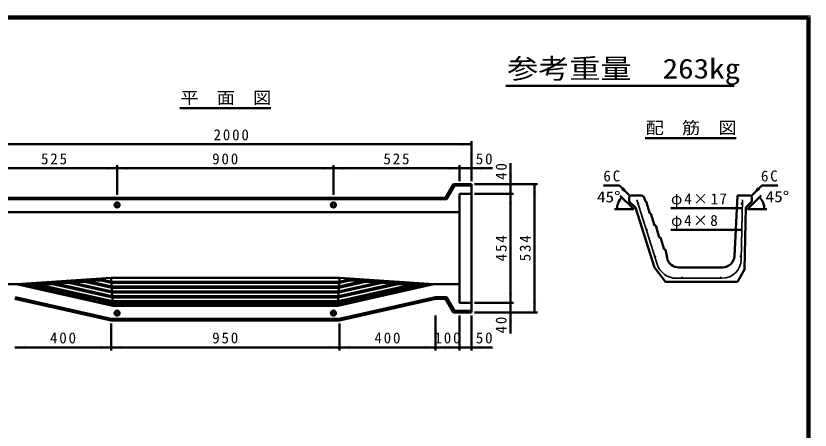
# Model space of a CAD drawing. Units: millimetres, scale not verified. Extents: x 100 to 4105, y 100 to 2870.
# Drawn here: x 1461 to 4105, y 1491 to 2870 of the extents above; entities that cross this region are included whole.
import ezdxf
from ezdxf.enums import TextEntityAlignment as Align

# ---------------------------------------------------------------- set-up
doc = ezdxf.new("R2010")
doc.units = ezdxf.units.MM
doc.header["$LTSCALE"] = 5
doc.layers.add('V-nasSTD', color=7, linetype='Continuous', lineweight=50)
doc.styles.add('ＭＳ ゴシック', font='')
doc.styles.get('ＭＳ ゴシック').set_extended_font_data('MS Gothic')

msp = doc.modelspace()

# ---------------------------------------------------------------- hatches: boundary and pattern name
at = {"layer": 'V-nasSTD'}
for points in [[(2942.008, 2436.589), (2978.008, 2442.589), (2942.008, 2448.589)], [(1762.008, 2356.589), (1798.008, 2362.589), (1762.008, 2368.589)], [(1834.008, 2368.589), (1798.008, 2362.589), (1834.008, 2356.589)], [(2482.008, 2356.589), (2518.008, 2362.589), (2482.008, 2368.589)], [(2554.008, 2368.589), (2518.008, 2362.589), (2554.008, 2356.589)], [(2902.008, 2356.589), (2938.008, 2362.589), (2902.008, 2368.589)], [(3014.008, 2356.589), (2978.008, 2362.589), (3014.008, 2368.589)], [(3114.008, 2346.189), (3108.008, 2310.189), (3102.008, 2346.189)], [(3194.008, 2274.189), (3188.008, 2310.189), (3182.008, 2274.189)], [(3114.008, 2242.189), (3108.008, 2278.189), (3102.008, 2242.189)], [(3475.744, 2291.402), (3505.442, 2270.189), (3484.229, 2299.887)], [(3938.341, 2291.402), (3908.642, 2270.189), (3929.855, 2299.887)], [(3464.836, 2251.621), (3478.368, 2265.949), (3470.214, 2248.007)], [(3949.926, 2252.299), (3936.394, 2266.627), (3944.548, 2248.685)], [(3469.041, 2244.686), (3462.063, 2226.254), (3462.686, 2245.952)], [(3531.407, 2245.486, -0.85692), (3534.532, 2245.97, -0.85692), (3531.701, 2244.563)], [(3842.98, 2223.462), (3878.98, 2229.462), (3842.98, 2235.462)], [(3879.3, 2245.486, 1), (3876.1, 2245.486, 1)], [(3945.721, 2245.364), (3952.699, 2226.932), (3952.076, 2246.63)], [(3559.364, 2157.486, -0.85692), (3562.489, 2157.97, -0.85692), (3559.657, 2156.563)], [(3838.34, 2151.486), (3874.34, 2157.486), (3838.34, 2163.486)], [(3587.32, 2069.486, -0.85692), (3590.445, 2069.97, -0.85692), (3587.614, 2068.563)], [(3875.78, 2069.486, 0.41421), (3874.18, 2071.086, 0.41421), (3872.58, 2069.486, 1)], [(3679.042, 1996.589, 1), (3679.042, 1999.789, 1)], [(3807.042, 1996.589, 1), (3807.042, 1999.789, 1)], [(3102.008, 1950.989), (3108.008, 1914.989), (3114.008, 1950.989)], [(3182.008, 1918.989), (3188.008, 1882.989), (3194.008, 1918.989)], [(3114.008, 1846.989), (3108.008, 1882.989), (3102.008, 1846.989)], [(1494.008, 1772.589), (1458.008, 1766.589), (1494.008, 1760.589)], [(1742.008, 1760.589), (1778.008, 1766.589), (1742.008, 1772.589)], [(1814.008, 1760.589), (1778.008, 1766.589), (1814.008, 1772.589)], [(2502.008, 1772.589), (2538.008, 1766.589), (2502.008, 1760.589)], [(2574.008, 1760.589), (2538.008, 1766.589), (2574.008, 1772.589)], [(2822.008, 1772.589), (2858.008, 1766.589), (2822.008, 1760.589)], [(2894.008, 1760.589), (2858.008, 1766.589), (2894.008, 1772.589)], [(2902.008, 1772.589), (2938.008, 1766.589), (2902.008, 1760.589)], [(3014.008, 1760.589), (2978.008, 1766.589), (3014.008, 1772.589)]]:
    msp.add_hatch(color=256, dxfattribs=at).paths.add_polyline_path(points)
h = msp.add_hatch(color=256, dxfattribs=at)
h.paths.add_polyline_path([(3877.539, 2157.422, -0.9802), (3874.34, 2157.486, -1), (3877.54, 2157.486)])
h.paths.add_polyline_path([(3877.54, 2157.486, -0.01), (3877.539, 2157.422)], flags=16)

# ---------------------------------------------------------------- linework, layer by layer
at = {"layer": 'V-nasSTD', "lineweight": 100}
for p, q in [((4100, 2865), (105, 2865)), ((4100, 105), (4100, 2865))]:
    msp.add_line(p, q, dxfattribs=at)
at = {"layer": 'V-nasSTD'}
for p, q in [((3092.5, 2637.5), (3852, 2637.5)), ((2006.508, 2562.589), (2309.508, 2562.589)), ((3555.542, 2462.589), (3858.542, 2462.589)), ((1378.008, 2442.589), (2978.008, 2442.589)), ((2978.008, 2452.589), (2978.008, 2320.189)), ((3108.008, 2380.189), (3108.008, 2310.189)), ((1378.008, 2362.589), (1798.008, 2362.589)), ((1798.008, 2372.589), (1798.008, 2274.589)), ((1798.008, 2362.589), (2518.008, 2362.589)), ((2518.008, 2372.589), (2518.008, 2274.589)), ((2518.008, 2362.589), (2938.008, 2362.589)), ((2938.008, 2372.589), (2938.008, 2320.189)), ((2938.008, 2362.589), (2978.008, 2362.589)), ((3048.008, 2362.589), (2978.008, 2362.589)), ((2918.008, 2310.189), (2891.681, 2264.589)), ((2920.779, 2305.389), (2894.452, 2259.789)), ((2978.008, 2310.189), (2918.008, 2310.189)), ((2918.008, 2310.189), (2920.779, 2305.389)), ((2978.008, 2305.389), (2920.779, 2305.389)), ((2978.008, 1882.989), (2978.008, 2310.189)), ((2988.008, 2310.189), (3198.008, 2310.189)), ((3108.008, 2310.189), (3108.008, 2278.189)), ((3188.008, 1882.989), (3188.008, 2310.189)), ((3416.887, 2305.544), (3470.087, 2305.544)), ((3505.442, 2270.189), (3470.087, 2305.544)), ((3908.642, 2270.189), (3943.997, 2305.544)), ((3997.197, 2305.544), (3943.997, 2305.544)), ((2938.008, 1914.989), (2938.008, 2278.189)), ((2938.008, 2278.189), (2978.008, 2278.189)), ((2988.008, 2278.189), (3118.008, 2278.189)), ((3108.008, 1914.989), (3108.008, 2278.189)), ((1379.855, 2259.789), (2894.452, 2259.789)), ((1382.627, 2264.589), (2891.681, 2264.589)), ((2891.681, 2264.589), (2894.452, 2259.789)), ((3472.808, 2271.509), (3518.063, 2226.254)), ((3507.842, 2272.589), (3503.042, 2267.789)), ((3503.042, 2267.789), (3503.042, 2252.589)), ((3503.042, 2252.589), (3523.72, 2231.911)), ((3546.242, 2272.589), (3507.842, 2272.589)), ((3551.042, 2267.789), (3546.242, 2272.589)), ((3557.042, 2252.589), (3551.042, 2267.789)), ((3559.042, 2252.589), (3557.042, 2252.589)), ((3571.042, 2212.589), (3559.042, 2252.589)), ((3863.042, 2272.589), (3852.942, 2070.591)), ((3906.242, 2272.589), (3863.042, 2272.589)), ((3911.042, 2252.589), (3891.042, 2232.589)), ((3941.954, 2272.187), (3896.699, 2226.932)), ((3906.242, 2272.589), (3911.042, 2267.789)), ((3911.042, 2267.789), (3911.042, 2252.589)), ((3454.063, 2226.254), (3518.063, 2226.254)), ((3587.042, 2032.589), (3523.72, 2231.911)), ((3641.862, 2229.462), (3878.98, 2229.462)), ((3891.042, 2232.589), (3886.909, 2025.927)), ((3960.699, 2226.932), (3896.699, 2226.932)), ((2938.008, 2216.589), (1338.008, 2216.589)), ((3575.042, 2212.589), (3571.042, 2212.589)), ((3587.042, 2172.589), (3575.042, 2212.589)), ((3591.042, 2172.589), (3587.042, 2172.589)), ((3603.042, 2132.589), (3591.042, 2172.589)), ((3641.862, 2157.486), (3874.34, 2157.486)), ((3607.042, 2132.589), (3603.042, 2132.589)), ((3619.042, 2092.589), (3607.042, 2132.589)), ((3623.042, 2092.589), (3619.042, 2092.589)), ((3623.042, 2092.589), (3628.611, 2064.744)), ((3623.042, 1984.589), (3587.042, 2032.589)), ((3812.992, 2032.589), (3667.834, 2032.589)), ((3886.909, 2025.927), (3863.042, 1984.589)), ((1463.341, 1976.589), (1778.008, 1998.589)), ((1745.224, 1992.513), (1483.833, 1974.165)), ((1690.818, 1985.01), (1638.205, 1985.001)), ((1780.597, 1952.963), (1638.205, 1985.001)), ((1690.818, 1985.01), (1779.916, 1964.963)), ((1779.689, 1968.963), (1691.714, 1988.757)), ((1744.378, 1988.755), (1691.714, 1988.757)), ((1744.378, 1988.755), (1779.008, 1980.963)), ((1778.781, 1984.963), (1745.224, 1992.513)), ((1778.008, 1998.589), (2538.008, 1998.589)), ((1783.341, 1904.589), (1778.008, 1998.589)), ((1778.781, 1984.963), (2537.235, 1984.963)), ((2532.675, 1904.589), (2538.008, 1998.589)), ((2677.811, 1985.001), (2535.419, 1952.963)), ((2536.1, 1964.963), (2625.198, 1985.01)), ((2624.301, 1988.757), (2536.327, 1968.963)), ((2537.008, 1980.963), (2571.637, 1988.755)), ((2570.792, 1992.513), (2537.235, 1984.963)), ((2538.008, 1998.589), (2852.675, 1976.589)), ((2570.792, 1992.513), (2832.182, 1974.165)), ((2571.637, 1988.755), (2624.301, 1988.757)), ((2625.198, 1985.01), (2677.811, 1985.001)), ((3863.042, 1984.589), (3623.042, 1984.589)), ((1338.008, 1976.589), (1463.341, 1976.589)), ((1463.341, 1976.589), (1783.341, 1904.589)), ((1483.833, 1974.165), (1783.215, 1906.804)), ((1530.763, 1975.61), (1502.88, 1975.502)), ((1502.88, 1975.502), (1782.887, 1912.589)), ((1530.763, 1975.61), (1782.526, 1918.963)), ((1583.697, 1977.521), (1531.185, 1977.489)), ((1531.185, 1977.489), (1782.412, 1920.963)), ((1583.697, 1977.521), (1781.731, 1932.963)), ((1637.258, 1981.265), (1584.695, 1981.245)), ((1584.695, 1981.245), (1781.504, 1936.963)), ((1637.258, 1981.265), (1780.824, 1948.963)), ((2537.008, 1980.963), (1779.008, 1980.963)), ((1779.689, 1968.963), (2536.327, 1968.963)), ((2536.1, 1964.963), (1779.916, 1964.963)), ((2852.675, 1976.589), (2532.675, 1904.589)), ((2832.182, 1974.165), (2532.8, 1906.804)), ((2813.136, 1975.502), (2533.128, 1912.589)), ((2785.253, 1975.61), (2533.49, 1918.963)), ((2784.83, 1977.489), (2533.604, 1920.963)), ((2732.318, 1977.521), (2534.284, 1932.963)), ((2731.321, 1981.245), (2534.511, 1936.963)), ((2535.192, 1948.963), (2678.758, 1981.265)), ((2678.758, 1981.265), (2731.321, 1981.245)), ((2732.318, 1977.521), (2784.83, 1977.489)), ((2785.253, 1975.61), (2813.136, 1975.502)), ((2852.675, 1976.589), (2938.008, 1976.589)), ((1458.541, 1933.389), (1778.541, 1861.389)), ((1780.597, 1952.963), (2535.419, 1952.963)), ((2535.192, 1948.963), (1780.824, 1948.963)), ((1781.504, 1936.963), (2534.511, 1936.963)), ((2534.284, 1932.963), (1781.731, 1932.963)), ((2857.475, 1933.389), (2537.475, 1861.389)), ((2857.475, 1933.389), (2894.452, 1933.389)), ((2857.475, 1933.389), (2858.008, 1928.589)), ((2894.452, 1933.389), (2891.681, 1928.589)), ((2894.452, 1933.389), (2920.779, 1887.789)), ((1458.008, 1928.589), (1778.008, 1856.589)), ((1782.412, 1920.963), (2533.604, 1920.963)), ((2533.49, 1918.963), (1782.526, 1918.963)), ((2533.128, 1912.589), (1782.887, 1912.589)), ((1783.215, 1906.804), (2532.8, 1906.804)), ((1783.341, 1904.589), (2532.675, 1904.589)), ((2858.008, 1928.589), (2538.008, 1856.589)), ((2858.008, 1928.589), (2891.681, 1928.589)), ((2891.681, 1928.589), (2918.008, 1882.989)), ((2938.008, 1914.989), (2978.008, 1914.989)), ((2988.008, 1914.989), (3118.008, 1914.989)), ((3108.008, 1914.989), (3108.008, 1882.989)), ((2920.779, 1887.789), (2918.008, 1882.989)), ((2918.008, 1882.989), (2978.008, 1882.989)), ((2920.779, 1887.789), (2978.008, 1887.789)), ((2988.008, 1882.989), (3198.008, 1882.989)), ((3108.008, 1812.989), (3108.008, 1882.989)), ((1778.541, 1861.389), (1778.008, 1856.589)), ((1778.008, 1856.589), (2538.008, 1856.589)), ((1778.541, 1861.389), (2537.475, 1861.389)), ((2537.475, 1861.389), (2538.008, 1856.589)), ((2858.008, 1756.589), (2858.008, 1872.989)), ((2938.008, 1756.589), (2938.008, 1872.989)), ((2978.008, 1756.589), (2978.008, 1872.989)), ((1778.008, 1756.589), (1778.008, 1846.589)), ((2538.008, 1756.589), (2538.008, 1846.589)), ((1458.008, 1766.589), (1778.008, 1766.589)), ((1778.008, 1766.589), (2538.008, 1766.589)), ((2858.008, 1766.589), (2538.008, 1766.589)), ((2858.008, 1766.589), (2938.008, 1766.589)), ((2938.008, 1766.589), (2978.008, 1766.589)), ((3048.008, 1766.589), (2978.008, 1766.589))]:
    msp.add_line(p, q, dxfattribs=at)
at = {"layer": 'V-nasSTD', "lineweight": 35}
for p, q in [((3595.417, 2044), (3527.595, 2257.486)), ((3879.54, 2257.486), (3875.577, 2059.309)), ((3877.539, 2157.422), (3877.54, 2157.486)), ((3811.589, 1996.589), (3660.225, 1996.589))]:
    msp.add_line(p, q, dxfattribs=at)
at = {"layer": 'V-nasSTD', "lineweight": 13}
for p, q in [((3531.407, 2245.486), (3531.701, 2244.563)), ((3531.701, 2244.563), (3531.407, 2245.486)), ((3559.364, 2157.486), (3559.657, 2156.563)), ((3559.657, 2156.563), (3559.364, 2157.486)), ((3587.32, 2069.486), (3587.614, 2068.563)), ((3587.614, 2068.563), (3587.32, 2069.486))]:
    msp.add_line(p, q, dxfattribs=at)
msp.add_lwpolyline([(100, 100), (100, 2870), (4105, 2870), (4105, 100)], close=True, dxfattribs=at)
at = {"layer": 'V-nasSTD'}
for centre, radius in [((1798.008, 2240.589), 8.4), ((2518.008, 2240.589), 8.4), ((1798.008, 2240.589), 5.2), ((2518.008, 2240.589), 5.2), ((1798.008, 1880.589), 8.4), ((1798.008, 1880.589), 5.2), ((2518.008, 1880.589), 8.4), ((2518.008, 1880.589), 5.2)]:
    msp.add_circle(centre, radius, dxfattribs=at)
at = {"layer": 'V-nasSTD', "lineweight": 35}
for centre in [(3533.007, 2245.486), (3877.7, 2245.486), (3560.964, 2157.486), (3875.94, 2157.486), (3588.92, 2069.486), (3874.18, 2069.486), (3679.042, 1998.189), (3807.042, 1998.189)]:
    msp.add_circle(centre, 1.6, dxfattribs=at)
at = {"layer": 'V-nasSTD'}
for centre, radius, start, end in [((3518.063, 2226.254), 56, 135, 180), ((3896.699, 2226.932), 56, 0, 45), ((3667.834, 2072.589), 40, 191.30993, 270), ((3812.992, 2072.589), 40, 270, 357.13759)]:
    msp.add_arc(centre, radius, start, end, dxfattribs=at)
at = {"layer": 'V-nasSTD', "lineweight": 35}
for centre, radius, start, end in [((3875.94, 2157.486), 1.6, 357.70819, 0.00029), ((3660.225, 2064.589), 68, 197.62438, 270), ((3811.589, 2060.589), 64, 270, 358.85424)]:
    msp.add_arc(centre, radius, start, end, dxfattribs=at)

# ---------------------------------------------------------------- texts
at = {"layer": 'V-nasSTD', "style": 'ＭＳ ゴシック'}
for s, height, width, p in [('参考重量\u3000263kg', 65.98, 1.15, (3096.5, 2727.5)), ('平\u3000面\u3000図', 40.32, 1.1, (2008.508, 2617.589)), ('配\u3000筋\u3000図', 40.32, 1.1, (3557.542, 2517.589)), ('45°', 36.66, 1.15, (3395.254, 2285.869)), ('45°', 36.66, 1.15, (3956.619, 2286.547))]:
    msp.add_text(s, height=height, dxfattribs=dict(at, width=width)).set_placement(p, align=Align.TOP_LEFT)
at = {"layer": 'V-nasSTD', "char_height": 36.66, "attachment_point": 1, "style": 'ＭＳ ゴシック'}
for s, insert in [('\\T1.24;2000', (2119.008, 2492.589)), ('\\T1.24;525', (1544.508, 2412.589)), ('\\T1.24;900', (2114.508, 2412.589)), ('\\T1.24;525', (2684.508, 2412.589)), ('\\T1.24;50', (2992.008, 2412.589)), ('\\T1.24;6C', (3416.887, 2355.544)), ('\\T1.24;6C', (3941.197, 2355.544)), ('\\T1.17;φ4×17', (3641.862, 2279.462)), ('\\T1.16;φ4×8', (3641.862, 2207.486)), ('\\T1.24;400', (1574.508, 1816.589)), ('\\T1.24;950', (2114.508, 1816.589)), ('\\T1.24;400', (2654.508, 1816.589)), ('\\T1.24;100', (2854.508, 1816.589)), ('\\T1.24;50', (2992.008, 1816.589))]:
    msp.add_mtext(s, dxfattribs=dict(at, insert=insert))
at = {"layer": 'V-nasSTD', "char_height": 36.66, "attachment_point": 1, "rotation": 90, "style": 'ＭＳ ゴシック'}
for s, insert in [('\\T1.24;40', (3058.008, 2324.189)), ('\\T1.24;454', (3058.008, 2053.089)), ('\\T1.24;534', (3138.008, 2053.089)), ('\\T1.24;40', (3058.008, 1812.989))]:
    msp.add_mtext(s, dxfattribs=dict(at, insert=insert))

doc.saveas('drawing.dxf')
